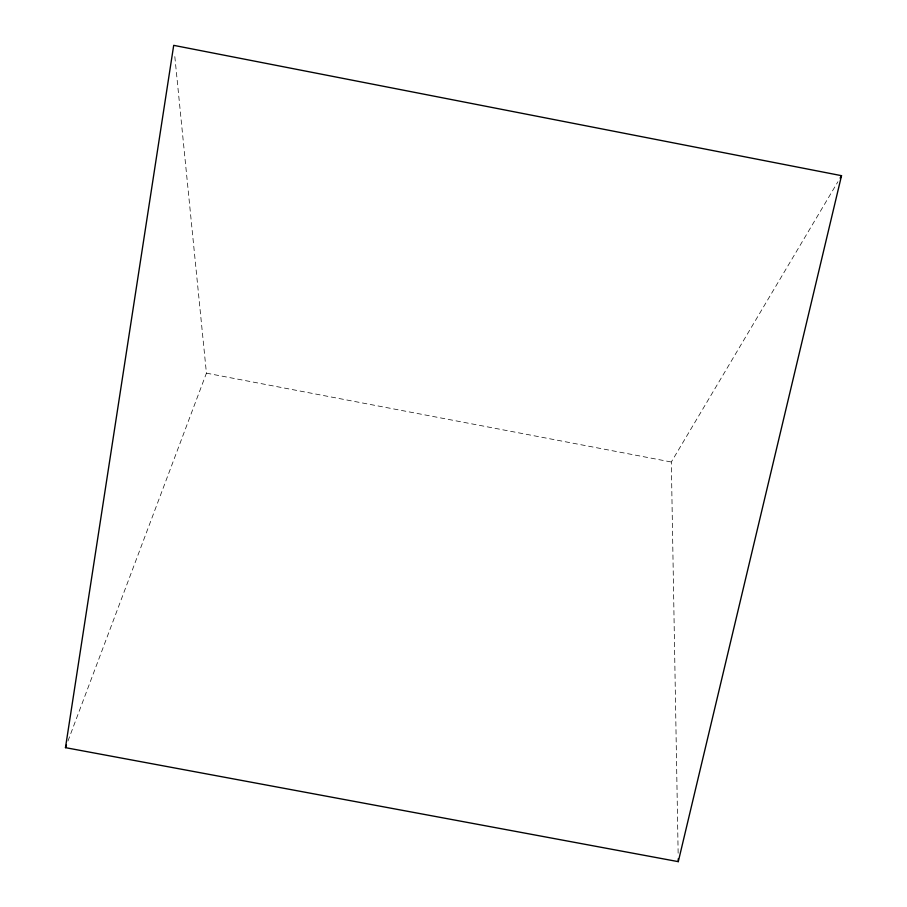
<?xml version="1.0" encoding="UTF-8"?>
<svg xmlns="http://www.w3.org/2000/svg" width="907" height="907" viewBox="0 0 907 907"><rect width="100%" height="100%" fill="white"/><g stroke="black" fill="none" stroke-linecap="round" stroke-linejoin="round"><path stroke-width="0.68" stroke-dasharray="4.54 3.4" d="M67.968 741.03L206.433 373.162L174.541 53.796M678.141 853.181L671.316 462.003L837.921 181.74M206.433 373.162L671.316 462.003"/><path stroke-width="1.36" d="M65.474 747.651L173.702 45.35L841.526 175.675L678.289 861.65L65.474 747.651L66.472 744.998M840.086 178.101L841.526 175.675M678.232 858.827L678.289 861.65"/></g></svg>
